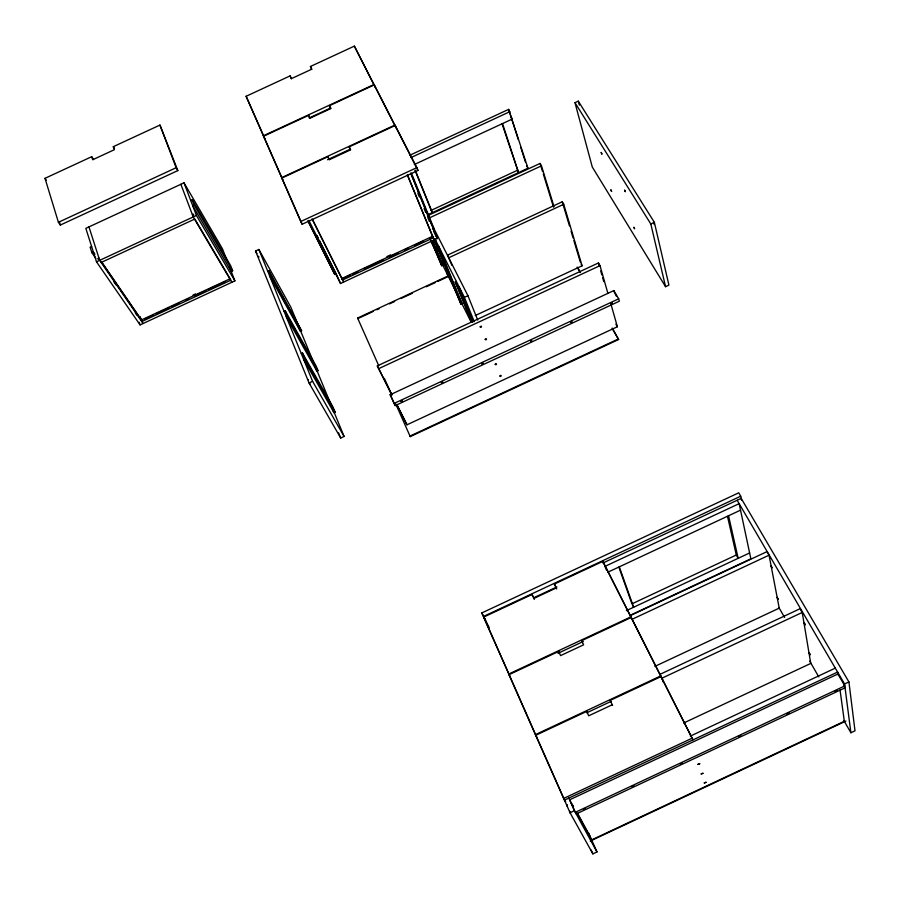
<?xml version="1.0" encoding="UTF-8"?>
<svg xmlns="http://www.w3.org/2000/svg" width="900" height="900" viewBox="0 0 900 900"><rect width="100%" height="100%" fill="white"/><g stroke="black" fill="none" stroke-linecap="round" stroke-linejoin="round"><path stroke-width="1.35" d="M654.829 666.405L779.231 608.141L769.05 555.188L766.969 551.644L629.989 615.735M659.959 674.347L800.044 608.726L802.226 612.472L810.754 663.435L683.617 723.038M555.3 586.012L554.434 583.999L602.809 561.386L692.966 739.89L631.238 617.479L581.625 640.699L583.605 644.827L560.576 655.605L558.641 651.454L508.984 674.685L535.41 734.636L660.825 675.889L661.5 677.779M837.967 674.798L837.596 672.064L564.48 800.145L535.702 735.3L586.665 711.428L588.712 715.793L612.337 704.734M611.033 702.214L610.245 700.38L661.151 676.53L661.826 678.42M586.924 712.71L610.942 701.46M802.226 612.472L661.916 678.195L663.3 682.133M690.334 736.099L835.29 668.126M563.569 798.491L692.347 738.09M570.038 812.745L574.414 810.697L596.981 851.94L592.875 853.875L570.038 812.745L484.358 618.457M848.925 681.941L855 730.834L850.905 732.758L844.56 683.977L848.925 681.941L741.184 498.386L602.865 563.051M576.202 813.96L845.066 687.836L843.683 685.462M591.334 840.049L844.594 721.181M590.288 841.05L845.921 721.069M618.435 338.94L409.984 436.084L410.254 436.613L618.604 339.514L612.214 328.072M489.15 627.502L481.759 612.945L738.742 492.817L740.722 496.192L741.566 500.254M483.334 616.523L740.722 496.192M534.319 599.423L532.024 594.484L483.593 617.119L509.974 676.541M533.779 597.758L556.898 586.946M533.869 598.421L556.312 587.936M604.631 566.539L739.148 503.651L750.87 558.832L630.045 615.375M607.849 572.197L740.531 510.154M632.059 603.788L736.29 555.019L727.504 516.375M626.366 610.639L749.621 552.96M508.702 674.055L630.923 616.871L602.809 561.386M557.966 653.321L583.369 641.441M631.845 619.403L769.05 555.188M327.499 159.75L350.37 149.141M409.815 155.25L508.657 109.373L527.962 168.221L427.466 214.92M411.007 157.567L509.974 111.623M414.304 164.531L512.325 119.025L511.009 116.775M349.178 146.846L350.618 149.839L329.276 159.739L327.87 156.724L281.824 178.088L300.769 221.513L416.846 167.625L395.179 125.494L349.178 146.846L350.426 149.659M300.769 221.513L302.152 224.235L417.983 170.46L416.846 167.625M332.91 409.309L344.081 436.455L340.695 438.03L309.06 383.017L255.544 251.021L258.874 249.469L290.846 307.204L314.269 364.072M574.976 102.69L578.284 101.149L654.356 222.322L668.925 285.12L665.561 286.684L592.301 167.074L574.976 102.69L650.812 223.976L665.561 286.684M232.639 270.787L231.232 271.44L192.769 205.852L194.254 205.166L232.639 270.787L230.591 265.545L192.218 199.834L190.744 200.52M193.016 295.088L195.559 293.906M144.641 319.14L153.551 315M156.094 313.819L168.829 307.901M171.382 306.72L179.021 303.165M196.841 294.885L205.763 290.745M208.305 289.564L223.583 282.465M158.197 313.009L163.271 310.646M186.109 300.049L188.64 298.868M194.985 295.92L198.787 294.154M222.885 282.96L225.428 281.79M226.924 260.336L222.435 248.782L184.005 182.835L85.826 228.352L96.502 261.821L140.085 324.911L234.9 280.879L229.421 266.76M267.705 271.148L268.83 270.619L301.613 330.896L300.532 331.391L269.707 276.064L270.832 275.535L301.613 330.896M415.114 170.46L431.201 210.341L517.759 170.134M427.387 215.786L540.067 163.429L541.474 165.825L554.04 206.764M428.636 218.25L541.474 165.825M307.969 221.164L334.8 274.489L336.229 273.814L319.421 240.322M432.484 229.084L433.924 228.42L411.424 173.126M386.854 256.613L390.623 254.857M342.608 278.786L350.19 275.265M352.71 274.095L357.772 271.744M364.084 268.808L383.04 259.988M389.363 257.051L398.205 252.945M404.527 250.009L408.319 248.243M414.641 245.306L423.484 241.2M429.795 238.264L433.586 236.498M308.824 220.376L340.515 283.489L437.254 238.511L410.603 173.115M284.141 311.49L285.289 310.961L315.945 365.67L318.026 370.699L316.924 371.205L286.234 316.62L287.381 316.091L318.026 370.699M460.98 304.178L437.287 246.398L438.435 245.869L462.071 303.671L460.98 304.178L434.801 241.459L435.949 240.93M475.267 315.529L582.097 265.804L563.715 204.289L562.252 201.791L447.548 255.127L451.969 265.399M448.853 257.704L563.715 204.289M430.808 240.289L441.731 265.736L442.8 265.241L432.652 240.57M378.664 365.524L357.593 318.049L448.909 275.58M373.072 311.524L357.863 318.6L357.593 318.049M376.875 309.757L379.418 308.576M389.554 303.863L394.627 301.5M400.961 298.553L412.38 293.243M426.319 286.762L435.195 282.634M437.726 281.452L449.134 276.154M301.298 353.599L302.468 353.048L332.955 406.912L335.115 412.155L334.001 412.673L303.48 358.954L304.65 358.402L335.115 412.155M471.623 322.267L455.22 281.993L456.39 281.452M472.061 322.166L457.819 287.156L458.989 286.605L473.197 321.637M474.255 321.683L464.411 297.371L467.944 295.729L430.616 222.03M309.06 383.017L312.615 381.364L344.081 436.455M650.812 223.976L654.356 222.322M391.804 394.897L377.303 365.906L598.444 262.957L600.008 265.635L607.939 293.535M378.551 368.719L600.008 265.635M390.218 394.74L613.856 290.576L618.683 298.822L619.335 301.196L395.179 405.608L390.218 394.74L395.179 405.608M394.076 403.447L618.683 298.822M396.855 404.865L406.957 424.811L617.389 326.756L610.965 304.166M91.699 156.69L92.711 159.739L114.356 149.704L113.299 146.678L159.953 125.066L177.829 170.595L60.334 225.056L58.41 222.3L45 178.324L91.699 156.69L93.51 159.525M283.016 180.394L246.116 96.278L290.081 75.904L291.364 78.649L311.749 69.199L310.433 66.476L354.364 46.125L396.113 127.913M58.41 222.3L176.153 167.715L177.829 170.595M263.363 135.799L374.085 84.465M417.983 170.46L374.299 84.892L329.355 105.728L330.728 108.585L309.881 118.249L308.543 115.38L263.554 136.237L302.152 224.235M309.218 117.968L330.806 107.955M91.609 246.499L90.135 247.185L91.879 252.653L95.839 258.401M91.879 252.653L93.353 251.966L94.939 254.273M98.933 257.974L97.864 258.457L98.123 259.256L99.18 258.761M192.364 214.616L193.433 214.132L193.725 214.898L192.656 215.393M96.502 261.821L196.436 215.46L234.9 280.879M281.621 177.638L394.954 125.055M101.16 262.485L194.558 219.15M309.735 383.434L310.072 384.322M437.355 249.502L436.702 248.062L437.377 249.536M442.046 261.056L442.71 262.519L442.046 261.079M101.554 262.204L141.806 320.805M143.111 323.505L99.686 260.336L88.965 226.901M113.749 281.565L116.134 285.03M135.248 312.806L136.834 315.124M45 178.324L46.271 180.18M102.082 262.564L141.547 320.029M653.827 223.47L654.356 224.561M113.299 146.678L114.48 148.579M569.61 811.159L570.51 813.15L570.15 812.261M194.805 219.026L230.569 279.551M231.874 282.285L193.241 216.934L180.866 184.286M737.168 500.265L844.56 683.977M615.206 294.131L616.59 296.483M526.669 165.994L527.962 168.221M615.881 324.135L617.389 326.756M779.006 607.748L784.586 617.456M809.719 661.14L818.798 676.924M843.919 720.619L850.905 732.758M581.153 264.161L582.097 265.804M577.665 267.683L580.433 272.509M577.148 267.064L579.915 271.89M612.383 328.646L618.604 339.514M736.279 555.019L738.169 558.326L728.55 515.756M306.056 361.969L310.129 369.146M311.479 371.543L312.84 373.939M314.201 376.324L315.551 378.72M287.561 317.565L290.284 322.425M291.656 324.866L293.017 327.296M294.379 329.726L296.426 333.371M300.521 340.661L301.894 343.091M303.255 345.521L304.616 347.951M308.711 355.241L310.084 357.671M311.445 360.101L312.806 362.531M274.41 283.196L275.749 285.604M279.101 291.623L280.44 294.041M281.779 296.449L285.806 303.671M287.145 306.079L288.484 308.498M289.834 310.905L293.85 318.127M295.2 320.546L300.532 331.391M255.544 251.021L256.916 253.474M577.744 813.69L589.86 835.92M572.186 804.251L573.525 806.715M576.877 812.857L591.626 839.903M535.41 734.636L536.366 736.391M535.702 735.3L536.659 737.055M481.759 612.945L485.64 620.28M308.239 379.541L308.205 379.744M375.255 87.345L354.364 46.125M431.201 210.341L432.371 212.636L415.26 170.201M632.52 604.969L633.668 607.219L619.301 566.842M377.303 365.906L391.826 394.605M396.889 404.584L406.957 424.811M433.519 231.12L437.254 238.511M434.779 238.612L464.411 297.371M434.801 241.459L437.287 246.398M455.22 281.993L457.819 287.156M246.116 96.278L264.769 138.566M308.07 220.691L334.8 274.489M442.8 265.241L432.428 241.076M459.641 298.811L462.071 303.671M457.999 295.909L430.571 240.514M459.259 298.429L471.229 322.301M316.935 235.361L318.184 237.836M312.604 219.769L342.293 279.259M312.064 218.869L343.609 282.049M258.727 256.961L258.356 256.275L258.75 257.22M554.434 583.999L556.706 588.949M610.245 700.38L612.596 705.476M447.322 273.769C446.479 272.093 448.267 275.974 447.412 273.949M487.384 624.555L486.9 623.419L487.271 624.33M565.459 801.394L565.087 800.617L565.639 801.934M532.024 594.484L532.935 596.464M327.87 156.724L329.164 159.525M290.081 75.904L291.397 78.739M308.543 115.38L309.848 118.192M586.665 711.428L587.509 713.239M558.641 651.454L559.519 653.355M310.433 66.476L311.704 69.322M329.355 105.728L330.615 108.562M588.465 832.793L596.981 851.94M569.97 812.048L569.599 811.159M384.356 378.349L391.759 395.032M395.752 404.01L410.254 436.613M571.748 803.925L573.424 807.683M568.721 797.839L574.414 810.697M336.6 274.646L340.515 283.489M591.176 850.039L592.875 853.875M581.625 640.699L582.446 642.623M431.55 241.076L441.731 265.736M315.866 367.942L331.312 405.428M314.854 366.176L316.924 371.205M332.28 408.488L334.001 412.673M407.363 174.623L434.171 239.951M407.632 175.646L432.877 237.15M338.58 432.855L340.695 438.03M417.803 193.106L419.366 196.954M424.091 208.519L425.666 212.377M427.77 217.519L429.334 221.377M439.639 249.93L456.48 291.094M457.537 293.67L459.113 297.529M268.83 270.619L270.832 275.535M285.289 310.961L287.381 316.091M302.468 353.048L304.65 358.402M258.874 249.469L312.615 381.364M458.494 286.65L469.058 312.637M470.104 315.236L472.748 321.739M411.863 175.556L418.68 192.285M419.726 194.861L431.269 223.178M467.944 295.729L477.72 320.074M192.218 199.834L194.254 205.166M184.005 182.835L196.436 215.46M159.953 125.066L176.153 167.715M605.048 566.347L606.488 570.229M630.923 616.871L631.946 619.459M618.919 567.281L631.946 603.844M141.457 319.894L141.716 320.67M140.13 316.586L141.007 319.241M139.219 322.29L140.085 324.911M502.088 123.975L518.512 172.609L502.526 123.581M508.657 109.373L518.209 139.388M520.751 147.364L525.398 162M540.067 163.429L542.509 171.36M543.319 174.004L553.477 207.034M59.524 222.39L60.334 225.056M562.252 201.791L569.464 225.877M571.061 231.232L573.075 237.926M573.874 240.593L580.286 262.012M598.444 262.957L599.197 265.624M600.716 270.945L601.852 274.928M602.617 277.594L603.754 281.576M613.856 290.576L614.52 292.95M578.284 101.149L579.364 105.176M840.026 689.85L844.324 721.316M624.668 190.237L625.365 191.756L624.701 190.215M738.742 736.571L740.666 735.784L738.742 736.571M787.039 713.914L788.962 713.137L787.039 713.914M835.312 691.279L837.225 690.491L835.312 691.279M401.074 401.231C402.502 403.099 403.234 398.936 401.074 401.231M441.405 382.444C442.789 384.334 443.543 380.171 441.405 382.444M480.173 326.846C481.444 328.793 482.344 324.54 480.173 326.846M485.19 339.345C486.45 341.257 487.35 337.084 485.19 339.345M481.725 363.656C483.03 365.58 483.93 361.35 481.725 363.656M495.202 364.286C496.44 366.109 497.261 362.115 495.202 364.286M499.916 376.009C501.12 377.798 501.998 373.838 499.916 376.009M530.483 340.954C531.709 342.911 532.721 338.625 530.483 340.954M570.746 322.189C571.916 324.169 572.985 319.894 570.746 322.189M610.999 303.446C612.09 305.46 613.294 301.095 610.999 303.446M809.28 653.04L810.191 654.851L809.325 653.051M633.926 227.351L634.613 228.836L633.971 227.351M583.538 809.269L585.439 808.605L583.538 809.269M631.946 786.566L633.836 786.015L631.946 786.566M680.321 763.875L682.189 763.222L680.321 763.875M697.905 764.393L699.716 763.762L697.905 764.393M701.179 773.91L702.967 773.291L701.179 773.91M704.284 782.921L706.05 782.303L704.284 782.921M771.188 566.111L772.065 567.923L771.244 566.134M601.222 152.494L601.875 154.013L601.222 152.494M777.206 597.431L778.061 599.186L777.206 597.431M610.931 189.922L611.572 191.396L610.931 189.922M804.262 622.89L805.174 624.769L804.262 622.89M837.866 674.021L569.734 799.762L575.314 812.329L844.819 685.913L837.866 674.021M230.107 278.764L141.266 320.017L141.784 321.57L230.692 280.282L230.107 278.764M432.54 236.317L341.887 278.449L342.585 280.001L433.305 237.836L432.54 236.317M566.775 804.701L567.439 806.254L566.775 804.701"/></g></svg>
